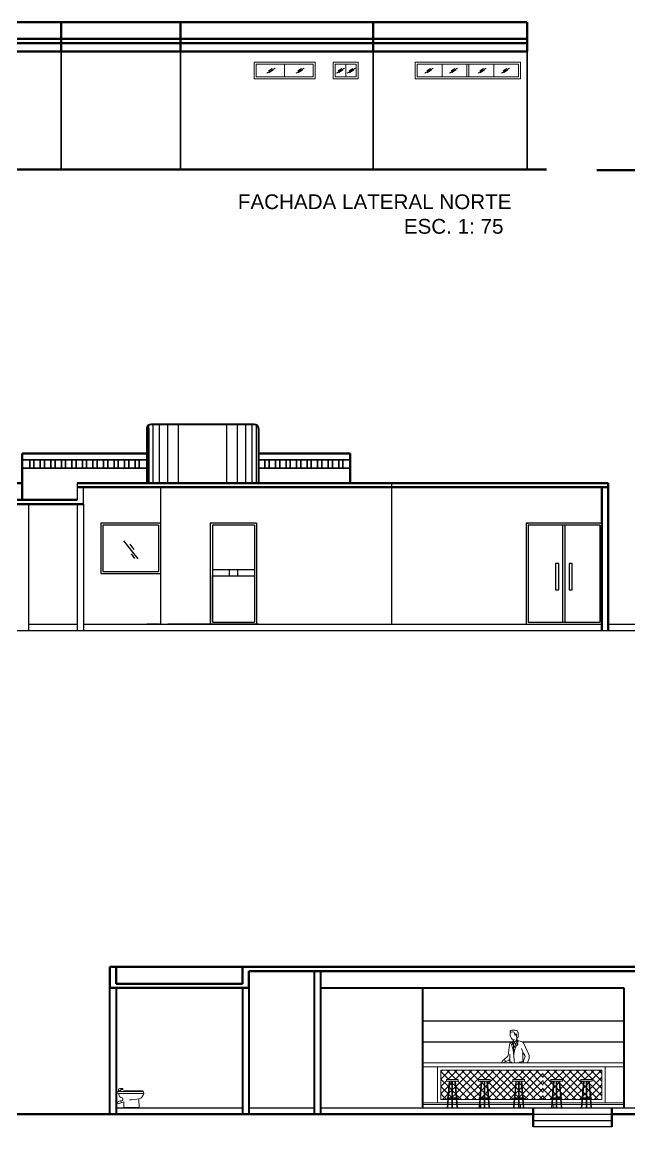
# Model space of a CAD drawing. Header units: centimetres. Extents: x 48 to 15845, y 265 to 7947.
# Drawn here: x 61.77 to 76.19, y 266.11 to 292.33 of the extents above; entities that cross this region are included whole.
import ezdxf

# ---------------------------------------------------------------- set-up
doc = ezdxf.new("R2010")
doc.units = ezdxf.units.CM
for name, color, linetype, lineweight in [('bajo', 152, 'Continuous', 13), ('carga', 10, 'Continuous', 35), ('COTAS', 111, 'Continuous', 13), ('LOSA', 122, 'Continuous', 60), ('PUERTAS Y VENTANAS', 210, 'Continuous', 5), ('TIERRA', 3, 'Continuous', 90)]:
    doc.layers.add(name, color=color, linetype=linetype, lineweight=lineweight)
doc.layers.add('MUEBLES', color=7, linetype='Continuous', lineweight=20, true_color=0xf79608)
doc.layers.add('niveles', color=7, linetype='Continuous', lineweight=5, true_color=0xf0c70f)
doc.layers.get('0').freeze()
doc.styles.get("Standard").update_dxf_attribs({"font": 'arial.ttf', "height": 0.1})

# ---------------------------------------------------------------- blocks, each defined once
blk = doc.blocks.new('0T62D')
at = {"color": 0, "linetype": 'ByBlock'}
for p, q in [((0.031, 0.366), (0.031, 0.397)), ((0.693, 0.353), (0.068, 0.353)), ((0.07, 0.447), (0.07, 0.4))]:
    blk.add_line(p, q, dxfattribs=at)
blk.add_lwpolyline([(0.031, 0.397), (0.681, 0.397), (0.694, 0.353, 0.12116)], format="xyb", dxfattribs=at)
for points in [[(0.117, 0.471), (0.175, 0.471), (0.175, 0.447), (0.138, 0.447)], [(0.13, 0.4), (0.13, 0.447)], [(0.144, 0.13), (0.146, 0.126), (0.076, 0.1), (0.064, 0.107), (0.008, 0.087)], [(0.123, 0.166), (0.122, 0.17), (0.051, 0.145), (0.047, 0.131), (0.01, 0.117)], [(0.568, 0.213), (0.576, 0.003), (0.198, 0.003), (0.198, 0.145), (0.144, 0.13), (0.123, 0.166), (0.161, 0.182)]]:
    blk.add_lwpolyline(points, dxfattribs=at)
blk.add_lwpolyline([(0.189, 0.402), (0.676, 0.402), (0.66, 0.42), (0.192, 0.42)], close=True, dxfattribs=at)
blk.add_circle((0.1, 0.447), 0.0299, dxfattribs=at)
for centre, radius, start, end in [((0.035, 0.327), 0.0391, 8.3203, 96.976), ((0.182, 0.348), 0.109, 188.3203, 260.2171), ((0.527, 0.382), 0.169, 286.7131, 350.2765), ((0.139, 0.212), 0.038, 306.7612, 48.7011), ((0.335, 1.232), 1.04, 270.4358, 283.3902), ((0.579, 0.209), 0.0114, 106.7131, 163.3077)]:
    blk.add_arc(centre, radius, start, end, dxfattribs=at)

msp = doc.modelspace()

# ---------------------------------------------------------------- hatches: boundary and pattern name
at = {"layer": 'MUEBLES'}
h = msp.add_hatch(dxfattribs=at)
h.set_pattern_fill('NET,_O', color=256, scale=0.03922, angle=45)
h.set_pattern_definition([(45, (-88.63945, 92.81272), (-0.088051354, 0.088051354), []), (135, (-88.63945, 92.81272), (-0.088051354, -0.088051354), [])])
h.paths.add_polyline_path([(72.8397, 266.7977), (72.8563, 266.7977), (72.8563, 266.782), (72.8409, 266.782), (72.843, 266.7554), (73.4442, 266.7554), (73.4463, 266.782), (73.4309, 266.782), (73.4309, 266.7977), (73.4475, 266.7977), (73.478, 267.1899), (73.4144, 267.1899), (73.4144, 267.2291), (73.689, 267.2291), (73.689, 267.1899), (73.6254, 267.1899), (73.6559, 266.7977), (73.6725, 266.7977), (73.6725, 266.782), (73.6572, 266.782), (73.6592, 266.7554), (74.1318, 266.7554), (74.1318, 267.4553), (71.7016, 267.4553), (71.7016, 266.7554), (71.8665, 266.7554), (71.8686, 266.782), (71.8532, 266.782), (71.8532, 266.7977), (71.8698, 266.7977), (71.9003, 267.1899), (71.8368, 267.1899), (71.8368, 267.2291), (72.1113, 267.2291), (72.1113, 267.1899), (72.0477, 267.1899), (72.0783, 266.7977), (72.0948, 266.7977), (72.0948, 266.782), (72.0795, 266.782), (72.0816, 266.7554), (72.6279, 266.7554), (72.63, 266.782), (72.6147, 266.782), (72.6147, 266.7977), (72.6312, 266.7977), (72.6617, 267.1899), (72.5982, 267.1899), (72.5982, 267.2291), (72.8727, 267.2291), (72.8727, 267.1899), (72.8092, 267.1899)])
h.paths.add_polyline_path([(72.7433, 266.7977), (72.824, 266.7977), (72.7935, 267.1899), (72.7433, 267.1899)], flags=16)
h.paths.add_polyline_path([(72.7276, 267.1899), (72.6775, 267.1899), (72.647, 266.7977), (72.7276, 266.7977)], flags=16)
h.paths.add_polyline_path([(71.9662, 267.1899), (71.916, 267.1899), (71.8855, 266.7977), (71.9662, 266.7977)], flags=17)
h.paths.add_polyline_path([(72.032, 267.1899), (71.9819, 267.1899), (71.9819, 266.7977), (72.0625, 266.7977)], flags=16)
h.paths.add_polyline_path([(73.4632, 266.7977), (73.5439, 266.7977), (73.5439, 267.1899), (73.4937, 267.1899)], flags=16)
h.paths.add_polyline_path([(73.6097, 267.1899), (73.5596, 267.1899), (73.5596, 266.7977), (73.6402, 266.7977)], flags=16)
h.paths.add_polyline_path([(72.7433, 266.782), (72.7433, 266.7554), (72.8273, 266.7554), (72.8252, 266.782)], flags=16)
h.paths.add_polyline_path([(72.6457, 266.782), (72.6437, 266.7554), (72.7276, 266.7554), (72.7276, 266.782)], flags=16)
h.paths.add_polyline_path([(73.462, 266.782), (73.4599, 266.7554), (73.5439, 266.7554), (73.5439, 266.782)], flags=16)
h.paths.add_polyline_path([(73.5596, 266.782), (73.5596, 266.7554), (73.6435, 266.7554), (73.6414, 266.782)], flags=16)
h.paths.add_polyline_path([(72.0658, 266.7554), (72.0637, 266.782), (71.9819, 266.782), (71.9819, 266.7554)], flags=17)
h.paths.add_polyline_path([(71.9662, 266.7554), (71.9662, 266.782), (71.8843, 266.782), (71.8822, 266.7554)], flags=17)
h = msp.add_hatch(dxfattribs=at)
h.set_pattern_fill('NET,_O', color=256, scale=0.03922, angle=45)
h.set_pattern_definition([(45, (-89.26673, 92.81272), (-0.088051354, 0.088051354), []), (135, (-89.26673, 92.81272), (-0.088051354, -0.088051354), [])])
h.paths.add_polyline_path([(74.587, 267.1899), (74.5234, 267.1899), (74.5539, 266.7977), (74.5705, 266.7977), (74.5705, 266.782), (74.5552, 266.782), (74.5572, 266.7554), (75.0512, 266.7554), (75.0533, 266.782), (75.0379, 266.782), (75.0379, 266.7977), (75.0545, 266.7977), (75.085, 267.1899), (75.0215, 267.1899), (75.0215, 267.2291), (75.296, 267.2291), (75.296, 267.1899), (75.2325, 267.1899), (75.263, 266.7977), (75.2796, 266.7977), (75.2796, 266.782), (75.2642, 266.782), (75.2663, 266.7554), (75.5247, 266.7554), (75.5247, 267.4553), (74.132, 267.4553), (74.132, 266.7554), (74.3422, 266.7554), (74.3443, 266.782), (74.3289, 266.782), (74.3289, 266.7977), (74.3455, 266.7977), (74.376, 267.1899), (74.3124, 267.1899), (74.3124, 267.2291), (74.587, 267.2291)])
h.paths.add_polyline_path([(74.4419, 267.1899), (74.376, 267.1899), (74.3455, 266.7977), (74.4419, 266.7977)], flags=16)
h.paths.add_polyline_path([(74.4576, 266.7977), (74.5539, 266.7977), (74.5234, 267.1899), (74.4576, 267.1899)], flags=16)
h.paths.add_polyline_path([(75.1509, 267.1899), (75.085, 267.1899), (75.0545, 266.7977), (75.1509, 266.7977)], flags=16)
h.paths.add_polyline_path([(75.1666, 266.7977), (75.263, 266.7977), (75.2325, 267.1899), (75.1666, 267.1899)], flags=16)

# ---------------------------------------------------------------- linework, layer by layer
at = {"layer": 'bajo', "linetype": 'ByBlock', "lineweight": -2}
for p, q in [((64.7758, 281.3913), (64.7758, 282.7703)), ((64.8758, 281.3913), (64.8758, 282.7837)), ((65.0258, 281.3913), (65.0258, 282.7837)), ((65.2258, 281.3913), (65.2258, 282.7837)), ((65.4758, 281.3913), (65.4758, 282.7837)), ((66.6258, 281.3913), (66.6258, 282.7837)), ((66.8758, 281.3913), (66.8758, 282.7837)), ((67.0758, 281.3913), (67.0758, 282.7837)), ((67.2258, 281.3913), (67.2258, 282.7837)), ((67.3258, 281.3913), (67.3258, 282.7703)), ((64.7758, 282.6837), (64.7758, 281.3913)), ((65.0258, 278.0413), (64.7258, 278.0413)), ((65.0258, 278.0413), (65.2258, 278.0413)), ((66.7258, 278.0413), (65.2258, 278.0413)), ((67.2258, 278.0413), (66.7258, 278.0413)), ((67.3758, 278.0413), (66.9258, 278.0413))]:
    msp.add_line(p, q, dxfattribs=at)
at = {"layer": 'bajo', "linetype": 'ByBlock', "lineweight": 40}
for p, q in [((68.8436, 269.4076), (76.0438, 269.4076)), ((71.2684, 269.4076), (71.2684, 266.5576)), ((76.0438, 269.4076), (76.0438, 266.5576))]:
    msp.add_line(p, q, dxfattribs=at)
at = {"layer": 'carga', "linetype": 'ByBlock'}
for p, q in [((62.694, 291.6338), (62.694, 288.8338)), ((65.5208, 291.6338), (65.5208, 288.8338)), ((70.0942, 291.6338), (70.0942, 288.8338)), ((73.7472, 288.8338), (73.7472, 291.6338))]:
    msp.add_line(p, q, dxfattribs=at)
at = {"layer": 'carga', "linetype": 'ByBlock', "lineweight": 40}
for p, q in [((67.2758, 282.7837), (64.8258, 282.7837)), ((64.7258, 282.6837), (64.7258, 281.3913)), ((67.3758, 282.6837), (67.3758, 281.3913)), ((68.6936, 269.8076), (68.6936, 266.4076)), ((68.8436, 269.8076), (68.8436, 266.4076)), ((63.8436, 266.4076), (63.8436, 269.4076)), ((63.9936, 269.4076), (63.9936, 266.4076)), ((66.9936, 269.4076), (66.9936, 266.4076)), ((67.1436, 269.4076), (67.1436, 266.4076))]:
    msp.add_line(p, q, dxfattribs=at)
at = {"layer": 'carga', "linetype": 'ByBlock', "lineweight": 25}
for p, q in [((65.0504, 281.2913), (65.0504, 278.0413)), ((70.5298, 281.3913), (70.5298, 278.0413)), ((61.9192, 280.8913), (61.9192, 277.8913)), ((63.0692, 280.8913), (63.0692, 277.8913)), ((63.2192, 280.8913), (63.2192, 277.8913))]:
    msp.add_line(p, q, dxfattribs=at)
at = {"layer": 'carga', "linetype": 'ByBlock', "lineweight": 53}
for p, q in [((75.5258, 277.8913), (75.5258, 281.2913)), ((75.6758, 277.8913), (75.6758, 281.3913))]:
    msp.add_line(p, q, dxfattribs=at)
at = {"layer": 'carga', "linetype": 'ByBlock', "lineweight": 40}
for centre, start, end in [((64.8258, 282.6837), 90, 180), ((67.2758, 282.6837), 0, 90)]:
    msp.add_arc(centre, 0.1, start, end, dxfattribs=at)
at = {"layer": 'LOSA', "linetype": 'ByBlock'}
for p, q in [((73.7472, 292.3338), (55.91, 292.3338)), ((62.694, 292.3338), (62.694, 291.6338)), ((65.5208, 292.3338), (65.5208, 291.6338)), ((70.0942, 292.3338), (70.0942, 291.6338)), ((73.7472, 291.6338), (73.7472, 292.3338)), ((73.7472, 291.9338), (55.91, 291.9338)), ((73.7472, 291.8338), (55.91, 291.8338)), ((73.7472, 291.6338), (55.91, 291.6338)), ((69.5524, 282.0913), (69.5524, 281.9413))]:
    msp.add_line(p, q, dxfattribs=at)
at = {"layer": 'LOSA', "linetype": 'ByBlock', "lineweight": 53}
for p, q in [((61.7652, 282.0913), (61.7652, 280.9913)), ((61.7652, 282.0913), (64.7258, 282.0913)), ((67.3758, 282.0913), (69.5524, 282.0913)), ((69.5524, 281.3913), (69.5524, 282.0913)), ((56.5858, 281.3913), (61.7652, 281.3913)), ((63.0692, 281.3913), (75.6758, 281.3913)), ((63.0692, 281.2913), (75.6758, 281.2913)), ((56.5858, 280.9913), (63.0692, 280.9913)), ((63.2192, 280.8913), (56.5858, 280.8913))]:
    msp.add_line(p, q, dxfattribs=at)
at = {"layer": 'LOSA', "linetype": 'ByBlock', "lineweight": 35}
for p, q in [((64.7258, 281.9413), (61.7652, 281.9413)), ((61.9463, 281.9413), (61.9463, 281.7413)), ((62.0463, 281.9413), (62.0463, 281.7413)), ((62.0463, 281.9413), (62.0463, 281.7413)), ((62.1963, 281.9413), (62.1963, 281.7413)), ((62.2963, 281.9413), (62.2963, 281.7413)), ((62.4463, 281.9413), (62.4463, 281.7413)), ((62.4463, 281.9413), (62.4463, 281.7413)), ((62.5463, 281.9413), (62.5463, 281.7413)), ((62.6963, 281.9413), (62.6963, 281.7413)), ((62.7963, 281.9413), (62.7963, 281.7413)), ((62.9463, 281.9413), (62.9463, 281.7413)), ((63.0463, 281.9413), (63.0463, 281.7413)), ((63.1963, 281.9413), (63.1963, 281.7413)), ((63.2963, 281.9413), (63.2963, 281.7413)), ((63.4463, 281.9413), (63.4463, 281.7413)), ((63.4463, 281.9413), (63.4463, 281.7413)), ((63.5463, 281.9413), (63.5463, 281.7413)), ((63.6963, 281.9413), (63.6963, 281.7413)), ((63.7963, 281.9413), (63.7963, 281.7413)), ((63.9463, 281.9413), (63.9463, 281.7413)), ((64.0463, 281.9413), (64.0463, 281.7413)), ((64.1963, 281.9413), (64.1963, 281.7413)), ((64.2963, 281.9413), (64.2963, 281.7413)), ((64.4463, 281.9413), (64.4463, 281.7413)), ((64.5463, 281.9413), (64.5463, 281.7413)), ((69.5524, 281.9413), (67.3758, 281.9413)), ((67.5287, 281.9413), (67.5287, 281.7413)), ((67.6287, 281.9413), (67.6287, 281.7413)), ((67.7787, 281.9413), (67.7787, 281.7413)), ((67.8787, 281.9413), (67.8787, 281.7413)), ((68.0287, 281.9413), (68.0287, 281.7413)), ((68.1287, 281.9413), (68.1287, 281.7413)), ((68.2787, 281.9413), (68.2787, 281.7413)), ((68.3787, 281.9413), (68.3787, 281.7413)), ((68.5287, 281.9413), (68.5287, 281.7413)), ((68.6287, 281.9413), (68.6287, 281.7413)), ((68.7787, 281.9413), (68.7787, 281.7413)), ((68.8787, 281.9413), (68.8787, 281.7413)), ((69.0287, 281.9413), (69.0287, 281.7413)), ((69.1287, 281.9413), (69.1287, 281.7413)), ((69.2787, 281.9413), (69.2787, 281.7413)), ((69.4024, 281.9413), (69.3024, 281.9413)), ((69.3787, 281.9413), (69.3787, 281.7413)), ((69.5524, 281.9413), (69.4024, 281.9413)), ((64.7258, 281.7413), (61.7652, 281.7413)), ((69.5524, 281.7413), (67.3758, 281.7413))]:
    msp.add_line(p, q, dxfattribs=at)
at = {"layer": 'LOSA', "linetype": 'ByBlock', "lineweight": 25}
for p, q in [((63.0692, 281.3913), (63.0692, 280.9913)), ((63.2192, 280.8913), (63.2192, 281.2913)), ((65.0504, 280.4413), (65.0504, 279.2413))]:
    msp.add_line(p, q, dxfattribs=at)
at = {"layer": 'LOSA', "linetype": 'ByBlock', "lineweight": 60}
for p, q in [((63.8436, 269.9076), (67.1436, 269.9076)), ((63.8436, 269.4076), (63.8436, 269.9076)), ((63.9936, 269.9076), (63.9936, 269.5076)), ((66.9936, 269.9076), (66.9936, 269.5076)), ((67.1436, 269.9076), (81.6777, 269.9076)), ((67.1436, 269.8076), (81.6777, 269.8076)), ((67.1436, 269.8076), (67.1436, 269.4076)), ((63.8436, 269.4076), (67.1436, 269.4076)), ((63.9936, 269.5076), (66.9936, 269.5076))]:
    msp.add_line(p, q, dxfattribs=at)
at = {"layer": 'LOSA', "linetype": 'ByBlock', "lineweight": 80}
for p, q in [((73.891, 266.5576), (73.891, 266.1076)), ((75.7632, 266.5576), (75.7632, 266.1076))]:
    msp.add_line(p, q, dxfattribs=at)
at = {"layer": 'MUEBLES', "linetype": 'ByBlock', "lineweight": -2}
for p, q in [((64.5183, 279.5943), (64.1826, 280.0221)), ((64.4225, 279.8172), (64.3334, 279.9402)), ((64.4396, 279.6033), (64.3619, 279.7119))]:
    msp.add_line(p, q, dxfattribs=at)
at = {"layer": 'MUEBLES', "lineweight": 15}
for p, q in [((73.4469, 268.3395), (73.4389, 268.355)), ((73.4492, 268.3169), (73.4469, 268.3395)), ((73.4555, 268.2864), (73.4492, 268.3169)), ((73.4127, 268.0673), (73.3756, 268.0723)), ((73.391, 268.1216), (73.3961, 268.0685)), ((73.4429, 268.1229), (73.423, 268.076)), ((73.4429, 268.1229), (73.4749, 268.0735)), ((73.4735, 268.2875), (73.4555, 268.2864)), ((73.5051, 268.0748), (73.5382, 268.0786)), ((73.6638, 268.1041), (73.7904, 267.8289)), ((73.2822, 267.7763), (73.216, 267.716)), ((71.2684, 267.6263), (76.0438, 267.6263)), ((73.3175, 267.6949), (73.2374, 267.6495))]:
    msp.add_line(p, q, dxfattribs=at)
at = {"layer": 'MUEBLES'}
for p, q in [((71.2684, 267.5337), (75.6032, 267.5337)), ((71.2712, 266.6377), (71.2712, 267.6263)), ((71.6232, 266.6769), (71.6232, 267.5337)), ((74.0536, 267.6263), (75.9252, 267.6263)), ((74.0536, 267.5337), (76.0438, 267.5337)), ((75.598, 266.6769), (75.598, 267.5337)), ((71.7016, 267.4553), (74.132, 267.4553)), ((71.7016, 266.7554), (71.7016, 267.4553)), ((74.132, 267.4553), (75.5247, 267.4553)), ((75.5247, 266.7554), (75.5247, 267.4553)), ((71.8368, 267.2291), (72.1113, 267.2291)), ((71.8368, 267.2291), (71.8368, 267.1899)), ((71.8368, 267.1899), (72.1113, 267.1899)), ((71.9003, 267.1899), (71.8698, 266.7977)), ((71.9159, 267.1883), (71.8855, 266.7977)), ((71.9662, 267.1899), (71.9662, 266.7977)), ((71.9819, 267.1899), (71.9819, 266.7977)), ((72.0321, 267.1883), (72.0625, 266.7977)), ((72.0477, 267.1899), (72.0783, 266.7977)), ((72.1113, 267.2291), (72.1113, 267.1899)), ((72.5982, 267.2291), (72.5982, 267.1899)), ((72.5982, 267.2291), (72.8727, 267.2291)), ((72.5982, 267.1899), (72.8727, 267.1899)), ((72.6617, 267.1899), (72.6312, 266.7977)), ((72.6774, 267.1883), (72.647, 266.7977)), ((72.7276, 267.1899), (72.7276, 266.7977)), ((72.7433, 267.1899), (72.7433, 266.7977)), ((72.7936, 267.1883), (72.824, 266.7977)), ((72.8092, 267.1899), (72.8397, 266.7977)), ((72.8727, 267.2291), (72.8727, 267.1899)), ((73.4144, 267.2291), (73.689, 267.2291)), ((73.4144, 267.2291), (73.4144, 267.1899)), ((73.4144, 267.1899), (73.689, 267.1899)), ((73.478, 267.1899), (73.4475, 266.7977)), ((73.4936, 267.1883), (73.4632, 266.7977)), ((73.5439, 267.1899), (73.5439, 266.7977)), ((73.5596, 267.1899), (73.5596, 266.7977)), ((73.6098, 267.1883), (73.6402, 266.7977)), ((73.6254, 267.1899), (73.6559, 266.7977)), ((73.689, 267.2291), (73.689, 267.1899)), ((74.3124, 267.2291), (74.3124, 267.1899)), ((74.3124, 267.2291), (74.587, 267.2291)), ((74.3124, 267.1899), (74.587, 267.1899)), ((74.376, 267.1899), (74.3455, 266.7977)), ((74.3916, 267.1883), (74.3612, 266.7977)), ((74.4419, 267.1899), (74.4419, 266.7977)), ((74.4576, 267.1899), (74.4576, 266.7977)), ((74.5078, 267.1883), (74.5382, 266.7977)), ((74.5234, 267.1899), (74.5539, 266.7977)), ((74.587, 267.2291), (74.587, 267.1899)), ((75.0215, 267.2291), (75.296, 267.2291)), ((75.0215, 267.2291), (75.0215, 267.1899)), ((75.0215, 267.1899), (75.296, 267.1899)), ((75.085, 267.1899), (75.0545, 266.7977)), ((75.1006, 267.1883), (75.0703, 266.7977)), ((75.1509, 267.1899), (75.1509, 266.7977)), ((75.1666, 267.1899), (75.1666, 266.7977)), ((75.2169, 267.1883), (75.2473, 266.7977)), ((75.2325, 267.1899), (75.263, 266.7977)), ((75.296, 267.2291), (75.296, 267.1899)), ((71.7016, 266.7554), (71.8665, 266.7554)), ((71.8686, 266.782), (71.8515, 266.5624)), ((72.0948, 266.7977), (71.8532, 266.7977)), ((71.8532, 266.7977), (71.8532, 266.782)), ((72.0948, 266.782), (71.8532, 266.782)), ((71.8843, 266.782), (71.8672, 266.5624)), ((71.8822, 266.7554), (71.9662, 266.7554)), ((71.9662, 266.782), (71.9662, 266.5624)), ((71.9819, 266.782), (71.9819, 266.5624)), ((71.9819, 266.7554), (72.0658, 266.7554)), ((72.0637, 266.782), (72.0808, 266.5624)), ((72.0658, 266.7554), (72.843, 266.7554)), ((72.0795, 266.782), (72.0966, 266.5624)), ((72.0948, 266.7977), (72.0948, 266.782)), ((72.63, 266.782), (72.6129, 266.5624)), ((72.6147, 266.7977), (72.6147, 266.782)), ((72.8563, 266.7977), (72.6147, 266.7977)), ((72.8563, 266.782), (72.6147, 266.782)), ((72.6457, 266.782), (72.6287, 266.5624)), ((72.7276, 266.782), (72.7276, 266.5624)), ((72.7433, 266.782), (72.7433, 266.5624)), ((72.7433, 266.7554), (72.843, 266.7554)), ((72.8252, 266.782), (72.8423, 266.5624)), ((72.8409, 266.782), (72.858, 266.5624)), ((72.843, 266.7554), (73.7741, 266.7554)), ((72.8563, 266.7977), (72.8563, 266.782)), ((73.4463, 266.782), (73.4292, 266.5624)), ((73.6725, 266.7977), (73.4309, 266.7977)), ((73.4309, 266.7977), (73.4309, 266.782)), ((73.6725, 266.782), (73.4309, 266.782)), ((73.462, 266.782), (73.4449, 266.5624)), ((73.5439, 266.782), (73.5439, 266.5624)), ((73.5596, 266.782), (73.5596, 266.5624)), ((73.5596, 266.7554), (75.5247, 266.7554)), ((73.5596, 266.7554), (73.6435, 266.7554)), ((73.6414, 266.782), (73.6585, 266.5624)), ((73.6572, 266.782), (73.6743, 266.5624)), ((73.6725, 266.7977), (73.6725, 266.782)), ((74.3443, 266.782), (74.3272, 266.5624)), ((74.3289, 266.7977), (74.3289, 266.782)), ((74.5705, 266.7977), (74.3289, 266.7977)), ((74.5705, 266.782), (74.3289, 266.782)), ((74.36, 266.782), (74.3429, 266.5624)), ((74.3579, 266.7554), (74.4419, 266.7554)), ((74.4419, 266.782), (74.4419, 266.5624)), ((74.4576, 266.782), (74.4576, 266.5624)), ((74.4576, 266.7554), (74.5415, 266.7554)), ((74.5394, 266.782), (74.5565, 266.5624)), ((74.5552, 266.782), (74.5723, 266.5624)), ((74.5705, 266.7977), (74.5705, 266.782)), ((75.0533, 266.782), (75.0362, 266.5624)), ((75.2796, 266.7977), (75.0379, 266.7977)), ((75.0379, 266.7977), (75.0379, 266.782)), ((75.2796, 266.782), (75.0379, 266.782)), ((75.069, 266.782), (75.0519, 266.5624)), ((75.067, 266.7554), (75.1509, 266.7554)), ((75.1509, 266.782), (75.1509, 266.5624)), ((75.1666, 266.782), (75.1666, 266.5624)), ((75.1666, 266.7554), (75.2506, 266.7554)), ((75.2485, 266.782), (75.2656, 266.5624)), ((75.2642, 266.782), (75.2813, 266.5624)), ((75.2796, 266.7977), (75.2796, 266.782)), ((71.2684, 266.6769), (71.8604, 266.6769)), ((71.2684, 266.6377), (71.8573, 266.6377)), ((71.2712, 266.5593), (71.2712, 266.6377)), ((71.8731, 266.6377), (71.9662, 266.6377)), ((71.8761, 266.6769), (71.9662, 266.6769)), ((71.9819, 266.6769), (72.0719, 266.6769)), ((71.9819, 266.6377), (72.075, 266.6377)), ((72.0877, 266.6769), (72.6218, 266.6769)), ((72.0907, 266.6377), (72.6188, 266.6377)), ((72.6124, 266.6377), (72.6124, 266.5593)), ((72.6345, 266.6377), (72.7276, 266.6377)), ((72.6345, 266.6377), (72.7276, 266.6377)), ((72.6376, 266.6769), (72.7276, 266.6769)), ((72.6376, 266.6769), (72.7276, 266.6769)), ((72.6516, 266.6377), (72.6516, 266.5593)), ((72.7433, 266.6769), (72.8334, 266.6769)), ((72.7433, 266.6769), (72.8334, 266.6769)), ((72.7433, 266.6377), (72.8364, 266.6377)), ((72.7433, 266.6377), (72.8364, 266.6377)), ((72.8491, 266.6769), (73.4381, 266.6769)), ((72.8522, 266.6377), (73.435, 266.6377)), ((73.0381, 266.6769), (74.3361, 266.6769)), ((73.0411, 266.6377), (74.333, 266.6377)), ((73.4508, 266.6377), (73.5439, 266.6377)), ((73.4508, 266.6377), (73.5439, 266.6377)), ((73.4538, 266.6769), (73.5439, 266.6769)), ((73.4538, 266.6769), (73.5439, 266.6769)), ((73.5596, 266.6769), (73.6496, 266.6769)), ((73.5596, 266.6769), (73.6496, 266.6769)), ((73.5596, 266.6377), (73.6527, 266.6377)), ((73.5596, 266.6377), (73.6527, 266.6377)), ((73.5929, 266.6377), (73.5929, 266.5593)), ((74.0536, 266.6769), (74.3361, 266.6769)), ((74.0536, 266.6377), (74.333, 266.6377)), ((74.3488, 266.6377), (74.4419, 266.6377)), ((74.3488, 266.6377), (74.4419, 266.6377)), ((74.3518, 266.6769), (74.4419, 266.6769)), ((74.3518, 266.6769), (74.4419, 266.6769)), ((74.3834, 266.6377), (74.3834, 266.5593)), ((74.4576, 266.6769), (74.5476, 266.6769)), ((74.4576, 266.6769), (74.5476, 266.6769)), ((74.4576, 266.6377), (74.5507, 266.6377)), ((74.4576, 266.6377), (74.5507, 266.6377)), ((74.4628, 266.579), (74.4628, 266.5593)), ((74.5633, 266.6769), (75.0451, 266.6769)), ((74.5664, 266.6377), (75.0421, 266.6377)), ((75.0578, 266.6377), (75.1509, 266.6377)), ((75.0578, 266.6377), (75.1509, 266.6377)), ((75.0609, 266.6769), (75.1509, 266.6769)), ((75.0609, 266.6769), (75.1509, 266.6769)), ((75.1666, 266.6769), (75.2567, 266.6769)), ((75.1666, 266.6769), (75.2567, 266.6769)), ((75.1666, 266.6377), (75.2597, 266.6377)), ((75.1666, 266.6377), (75.2597, 266.6377)), ((75.2724, 266.6769), (76.0438, 266.6769)), ((75.2754, 266.6377), (76.0438, 266.6377))]:
    msp.add_line(p, q, dxfattribs=at)
for points in [[(71.9662, 267.1899), (71.916, 267.1899), (71.8855, 266.7977), (71.9662, 266.7977)], [(72.032, 267.1899), (71.9819, 267.1899), (71.9819, 266.7977), (72.0625, 266.7977)], [(72.7276, 267.1899), (72.6775, 267.1899), (72.647, 266.7977), (72.7276, 266.7977)], [(72.7935, 267.1899), (72.7433, 267.1899), (72.7433, 266.7977), (72.824, 266.7977)], [(73.5439, 267.1899), (73.4937, 267.1899), (73.4632, 266.7977), (73.5439, 266.7977)], [(73.6097, 267.1899), (73.5596, 267.1899), (73.5596, 266.7977), (73.6402, 266.7977)], [(74.4419, 267.1899), (74.376, 267.1899), (74.3455, 266.7977), (74.4419, 266.7977)], [(74.5234, 267.1899), (74.4576, 267.1899), (74.4576, 266.7977), (74.5539, 266.7977)], [(75.1509, 267.1899), (75.085, 267.1899), (75.0545, 266.7977), (75.1509, 266.7977)], [(75.2325, 267.1899), (75.1666, 267.1899), (75.1666, 266.7977), (75.263, 266.7977)], [(71.9662, 266.782), (71.8843, 266.782), (71.8822, 266.7554), (71.9662, 266.7554)], [(72.0637, 266.782), (71.9819, 266.782), (71.9819, 266.7554), (72.0658, 266.7554)], [(72.7276, 266.782), (72.6457, 266.782), (72.6437, 266.7554), (72.7276, 266.7554)], [(72.8252, 266.782), (72.7433, 266.782), (72.7433, 266.7554), (72.8273, 266.7554)], [(73.5439, 266.782), (73.462, 266.782), (73.4599, 266.7554), (73.5439, 266.7554)], [(73.6414, 266.782), (73.5596, 266.782), (73.5596, 266.7554), (73.6435, 266.7554)]]:
    msp.add_lwpolyline(points, close=True, dxfattribs=at)
at = {"layer": 'MUEBLES', "lineweight": 15}
for centre, radius, start, end in [((73.4012, 268.3312), 0.0561, 152.04656, 185.60904), ((73.3736, 268.2971), 0.0284, 148.58433, 186.36741), ((73.3299, 268.3137), 0.0196, 354.58738, 37.69886), ((73.3618, 268.371), 0.0161, 151.22645, 274.52816), ((73.3877, 268.3568), 0.0458, 100.26276, 151.22645), ((73.3548, 268.459), 0.1043, 274.52816, 295.7537), ((73.4316, 268.1144), 0.2921, 77.2677, 100.26276), ((73.4131, 268.3381), 0.0299, 34.40263, 115.7537), ((73.4601, 268.2988), 0.0163, 317.01433, 24.95387), ((73.4813, 268.3086), 0.00706, 91.00074, 204.95387), ((73.4814, 268.2993), 0.0163, 354.24475, 91.00074), ((73.4892, 268.3692), 0.0309, 31.88485, 77.2677), ((73.6664, 268.2807), 0.1695, 174.24475, 196.67765), ((74.01, 268.6932), 0.5825, 211.88485, 215.04101), ((73.5098, 268.3424), 0.0285, 2.63194, 35.04101), ((72.7377, 268.3069), 0.8014, 357.36806, 2.63194), ((71.8472, 268.11), 1.4826, 347.99986, 357.88038), ((73.3702, 268.0536), 0.0414, 145.10865, 177.88038), ((74.9654, 266.9412), 1.9862, 144.05768, 145.10865), ((73.3925, 268.2851), 0.0479, 169.40697, 217.57599), ((73.2539, 268.1784), 0.127, 21.27134, 37.57599), ((73.3854, 268.0867), 0.0346, 93.88907, 144.05768), ((73.5225, 268.283), 0.1613, 201.27134, 216.77329), ((72.5155, 267.7416), 0.9215, 3.21853, 21.02839), ((73.3799, 268.1671), 0.046, 273.88907, 339.35849), ((73.4217, 268.2077), 0.0355, 216.77329, 317.98179), ((72.8991, 267.9748), 0.5314, 1.09055, 16.88985), ((73.3857, 268.1787), 0.0465, 323.33127, 350.47971), ((73.5198, 268.2019), 0.1094, 207.77362, 226.22676), ((72.3907, 268.6031), 1.2112, 329.23787, 338.65057), ((73.2693, 268.4239), 0.3475, 299.97346, 312.98815), ((73.7421, 267.8632), 0.2966, 133.42221, 162.34525), ((73.544, 268.1996), 0.0435, 164.00104, 218.97464), ((73.5079, 268.217), 0.00678, 146.07964, 280.3688), ((73.4912, 268.2282), 0.0134, 326.07964, 16.67765), ((73.505, 268.2326), 0.0227, 280.3688, 332.10215), ((73.5643, 268.216), 0.0695, 218.97464, 256.36528), ((73.8367, 268.0508), 0.316, 161.78002, 175.42588), ((73.4244, 268.2753), 0.114, 332.10215, 357.36806), ((73.6925, 268.7446), 0.6135, 256.36528, 262.87066), ((73.6085, 268.0729), 0.0634, 29.40338, 82.87066), ((73.256, 267.8092), 0.0421, 308.5467, 349.76347), ((71.9042, 267.7632), 1.4376, 355.34043, 2.86241), ((122.0613, 268.9106), 48.6397, 181.09055, 181.31473), ((73.9676, 267.7914), 0.5333, 162.34525, 179.65102), ((74.6273, 267.8209), 1.192, 181.26859, 189.12032), ((74.3294, 268.2199), 0.7569, 199.09015, 213.23401), ((74.8422, 267.8119), 1.1954, 176.49926, 187.81556), ((73.664, 267.7839), 0.0386, 318.40409, 33.23401), ((73.6555, 267.7714), 0.1467, 336.92207, 23.07793), ((73.1966, 267.6369), 0.0457, 156.45789, 186.21538), ((73.2496, 267.6138), 0.1035, 120.20867, 156.45789), ((73.1913, 267.6518), 0.0462, 357.03175, 88.46728), ((73.179, 267.7475), 0.0486, 292.84524, 319.62571), ((73.1216, 267.6573), 0.0825, 342.11936, 349.43797), ((73.2193, 267.6391), 0.0169, 107.84343, 169.43797), ((73.2095, 267.8055), 0.1546, 314.30691, 328.47075), ((73.429, 267.9757), 0.336, 254.37866, 262.79164), ((73.4241, 268.9596), 1.3234, 276.01467, 280.04609), ((74.7115, 267.3921), 1.0824, 160.23202, 167.19869), ((71.9449, 268.482), 1.999, 334.83347, 337.40186)]:
    msp.add_arc(centre, radius, start, end, dxfattribs=at)
at = {"layer": 'niveles', "linetype": 'ByBlock', "lineweight": 25}
for p, q in [((61.9192, 278.0413), (63.0692, 278.0413)), ((63.2192, 278.0413), (75.5258, 278.0413)), ((75.6758, 278.0413), (91.3848, 278.0413)), ((71.2684, 268.6263), (76.0438, 268.6263)), ((71.2684, 268.1263), (73.4011, 268.1263)), ((73.6428, 268.1263), (76.0438, 268.1263)), ((63.9936, 266.5576), (66.9936, 266.5576)), ((67.1436, 266.5576), (68.6936, 266.5576)), ((68.8436, 266.5576), (73.891, 266.5576)), ((73.891, 266.5576), (81.5277, 266.5576)), ((73.891, 266.4076), (75.7632, 266.4076)), ((73.891, 266.2576), (75.7632, 266.2576)), ((75.7632, 266.1076), (73.891, 266.1076))]:
    msp.add_line(p, q, dxfattribs=at)
at = {"layer": 'niveles', "linetype": 'ByBlock', "lineweight": -2}
msp.add_line((66.7258, 278.0413), (65.9758, 278.0413), dxfattribs=at)
at = {"layer": 'niveles', "linetype": 'ByBlock', "lineweight": 30}
msp.add_line((67.3758, 278.0413), (68.3058, 278.0413), dxfattribs=at)
at = {"layer": 'PUERTAS Y VENTANAS', "linetype": 'ByBlock'}
for p, q in [((68.7197, 291.3838), (67.2694, 291.3838)), ((67.2694, 291.3838), (67.2694, 290.9838)), ((68.7197, 291.3838), (68.7197, 290.9838)), ((69.7442, 291.3838), (69.1442, 291.3838)), ((69.1442, 291.3838), (69.1442, 290.9838)), ((69.7442, 291.3838), (69.7442, 290.9838)), ((73.5942, 291.3838), (71.0942, 291.3838)), ((71.0942, 291.3838), (71.0942, 290.9838)), ((73.5942, 290.9838), (73.5942, 291.3838)), ((73.5942, 291.3838), (73.5942, 290.9838)), ((73.5942, 291.3838), (73.5942, 290.9838)), ((68.6697, 291.3338), (67.3194, 291.3338)), ((67.3194, 291.3338), (67.3194, 291.0338)), ((67.9944, 291.0338), (67.9944, 291.3338)), ((68.6697, 291.3338), (68.6697, 291.0338)), ((69.1942, 291.3338), (69.1942, 291.0338)), ((69.6942, 291.3338), (69.1942, 291.3338)), ((69.4442, 291.0338), (69.4442, 291.3338)), ((69.6942, 291.3338), (69.6942, 291.0338)), ((71.1442, 291.3338), (71.1442, 291.0338)), ((73.5442, 291.3338), (71.1442, 291.3338)), ((71.7317, 291.0338), (71.7317, 291.3338)), ((72.3192, 291.0338), (72.3192, 291.3338)), ((72.3692, 291.0338), (72.3692, 291.3338)), ((72.9567, 291.0338), (72.9567, 291.3338)), ((73.5442, 291.3338), (73.5442, 291.0338)), ((68.7197, 290.9838), (67.2694, 290.9838)), ((68.6697, 291.0338), (67.3194, 291.0338)), ((67.3194, 291.0338), (67.8944, 291.0338)), ((67.3194, 291.0338), (67.9944, 291.0338)), ((69.7442, 290.9838), (69.1442, 290.9838)), ((69.6942, 291.0338), (69.1942, 291.0338)), ((69.6942, 291.0338), (69.4442, 291.0338)), ((73.5942, 290.9838), (71.0942, 290.9838)), ((73.5442, 291.0338), (71.1442, 291.0338)), ((71.1442, 291.0338), (72.3442, 291.0338)), ((71.1442, 291.0338), (71.7842, 291.0338)), ((72.3192, 291.0338), (71.7317, 291.0338)), ((72.3692, 291.0338), (72.9317, 291.0338))]:
    msp.add_line(p, q, dxfattribs=at)
at = {"layer": 'PUERTAS Y VENTANAS', "linetype": 'ByBlock', "lineweight": 5}
for p, q in [((67.767, 291.2419), (67.5728, 291.1248)), ((67.7025, 291.2325), (67.6135, 291.1782)), ((67.7257, 291.1968), (67.6236, 291.1293)), ((68.4621, 291.2419), (68.2679, 291.1248)), ((68.3976, 291.2325), (68.3086, 291.1782)), ((68.4207, 291.1968), (68.3187, 291.1293)), ((69.4183, 291.2419), (69.224, 291.1248)), ((69.3537, 291.2325), (69.2648, 291.1782)), ((69.3769, 291.1968), (69.2749, 291.1293)), ((69.6771, 291.2419), (69.4828, 291.1248)), ((69.6125, 291.2325), (69.5236, 291.1782)), ((69.6357, 291.1968), (69.5337, 291.1293)), ((71.5194, 291.2419), (71.3252, 291.1248)), ((71.4549, 291.2325), (71.366, 291.1782)), ((71.4781, 291.1968), (71.3761, 291.1293)), ((72.1009, 291.2419), (71.9067, 291.1248)), ((72.0364, 291.2325), (71.9475, 291.1782)), ((72.0596, 291.1968), (71.9576, 291.1293)), ((72.7808, 291.2419), (72.5866, 291.1248)), ((72.7163, 291.2325), (72.6273, 291.1782)), ((72.7395, 291.1968), (72.6374, 291.1293)), ((73.334, 291.2419), (73.1398, 291.1248)), ((73.2695, 291.2325), (73.1806, 291.1782)), ((73.2927, 291.1968), (73.1907, 291.1293))]:
    msp.add_line(p, q, dxfattribs=at)
at = {"layer": 'PUERTAS Y VENTANAS', "linetype": 'ByBlock', "lineweight": 25}
for p, q in [((65.0504, 280.4413), (63.6335, 280.4413)), ((63.6335, 280.4413), (63.6335, 279.2413)), ((65.0004, 280.3913), (63.6835, 280.3913)), ((63.6835, 280.3913), (63.6835, 279.2913)), ((65.0004, 280.3913), (65.0004, 279.2913)), ((67.3298, 280.4413), (66.2298, 280.4413)), ((66.2298, 280.4413), (66.2298, 278.0413)), ((67.2798, 280.3913), (66.2798, 280.3913)), ((66.2798, 280.3913), (66.2798, 278.0913)), ((67.2798, 280.3913), (67.2798, 278.0913)), ((67.3298, 280.4413), (67.3298, 278.0413)), ((66.2798, 279.3413), (66.6798, 279.3413)), ((66.2798, 279.3413), (67.2798, 279.3413)), ((66.6798, 279.3413), (66.6798, 279.1913)), ((66.8798, 279.3413), (66.8798, 279.1913)), ((63.6335, 279.2413), (65.0504, 279.2413)), ((63.6835, 279.2913), (65.0004, 279.2913)), ((66.2798, 279.1913), (67.2798, 279.1913)), ((66.2798, 278.0913), (66.2798, 279.1913)), ((66.2798, 278.0913), (67.2798, 278.0913))]:
    msp.add_line(p, q, dxfattribs=at)
at = {"layer": 'PUERTAS Y VENTANAS', "linetype": 'ByBlock', "lineweight": -2}
for p, q in [((75.5258, 280.4413), (73.7258, 280.4413)), ((73.7258, 280.4413), (73.7758, 280.4413)), ((73.7258, 280.4413), (73.7258, 278.0413)), ((75.4758, 280.3913), (73.7758, 280.3913)), ((73.7758, 280.3913), (73.7758, 278.0913)), ((74.6009, 278.0913), (74.6009, 280.3913)), ((74.6509, 278.0913), (74.6509, 280.3913)), ((75.4758, 280.3913), (75.4758, 278.0913)), ((73.7758, 278.0913), (75.4758, 278.0913))]:
    msp.add_line(p, q, dxfattribs=at)
at = {"layer": 'PUERTAS Y VENTANAS', "linetype": 'ByBlock', "lineweight": 40}
msp.add_line((75.5258, 280.4413), (75.5258, 278.0413), dxfattribs=at)
at = {"layer": 'PUERTAS Y VENTANAS', "linetype": 'ByBlock', "lineweight": -2}
for points in [[(74.4991, 279.4853), (74.4272, 279.4853), (74.4272, 278.8548), (74.4991, 278.8548)], [(74.8192, 279.4853), (74.7473, 279.4853), (74.7473, 278.8548), (74.8192, 278.8548)]]:
    msp.add_lwpolyline(points, close=True, dxfattribs=at)
at = {"layer": 'TIERRA', "linetype": 'ByBlock'}
msp.add_line((47.804, 288.8338), (74.2096, 288.8338), dxfattribs=at)
at = {"layer": 'TIERRA', "linetype": 'ByBlock', "lineweight": 90}
msp.add_line((75.4044, 288.8194), (99.9891, 288.8194), dxfattribs=at)
at = {"layer": 'TIERRA', "linetype": 'ByBlock', "lineweight": 25}
msp.add_line((51.8664, 277.8913), (91.9268, 277.8913), dxfattribs=at)
at = {"layer": 'TIERRA', "linetype": 'ByBlock', "lineweight": 80}
for p, q in [((51.4118, 266.4076), (73.891, 266.4076)), ((75.7632, 266.4076), (89.5313, 266.4076))]:
    msp.add_line(p, q, dxfattribs=at)

# ---------------------------------------------------------------- block references
at = {"layer": 'MUEBLES', "xscale": 0.9644000684914431, "yscale": 0.9644000684914431, "zscale": 0.9644000684914386}
msp.add_blockref('0T62D', (63.9858, 266.5621), dxfattribs=at)

# ---------------------------------------------------------------- texts
at = {"layer": 'COTAS', "insert": (66.8853, 288.2441), "char_height": 0.19, "width": 8.594673, "attachment_point": 1}
msp.add_mtext('{\\H1.842x;FACHADA LATERAL NORTE\\P                             ESC. 1: 75}', dxfattribs=at)

doc.saveas('drawing.dxf')
